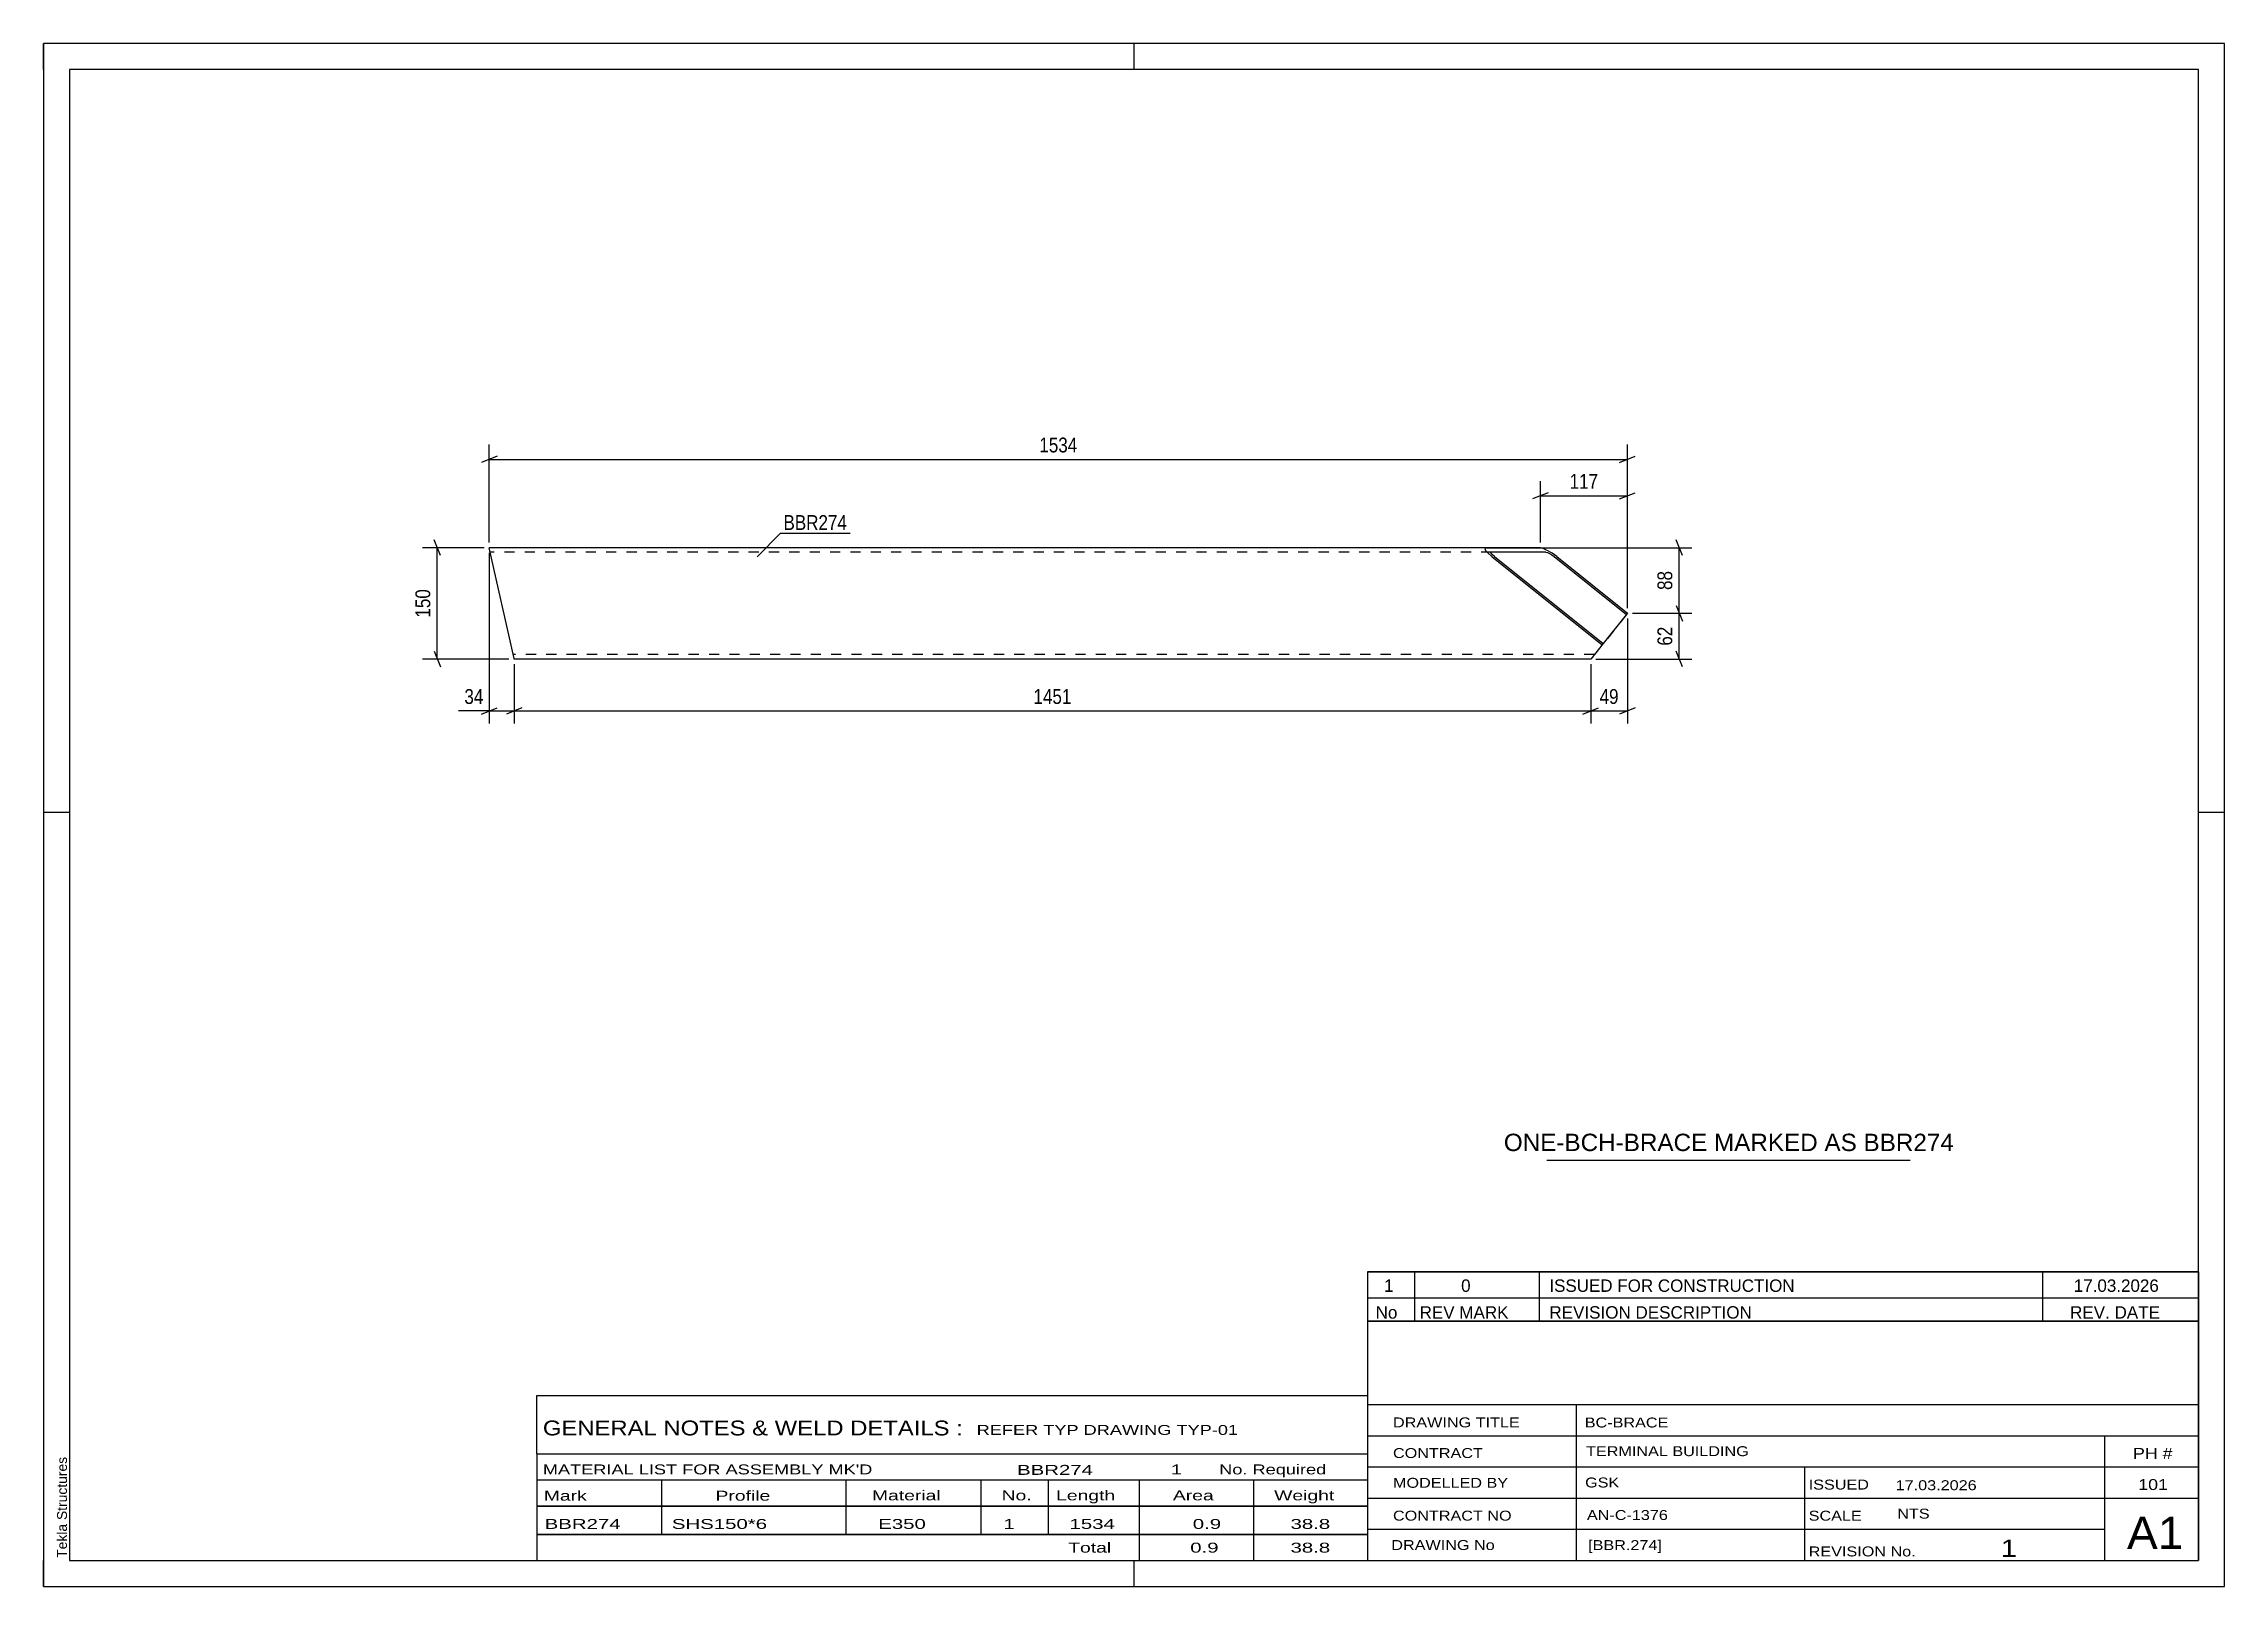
# Model space of a CAD drawing. Header units: millimetres. Extents: x 0 to 420, y 0 to 297.
import ezdxf

# ---------------------------------------------------------------- set-up
doc = ezdxf.new("R2010")
doc.units = ezdxf.units.MM
doc.linetypes.add('DXK_LINE_DOT2', pattern=[3.9198, 1.9599, -1.9599])
doc.styles.add('Arial', font='ARIAL.TTF', dxfattribs={"height": 0.2})
doc.styles.add('Arial Narrow', font='ARIALN.TTF', dxfattribs={"height": 0.2})

# ---------------------------------------------------------------- blocks, each defined once
blk = doc.blocks.new('Unknown-585398568-1162')
at = {"color": 5, "linetype": 'Continuous'}
for p, q in [((420, 297), (0, 297)), ((0, 297), (0, 0)), ((0, 292), (0, 297)), ((210, 292), (210, 297)), ((420, 0), (420, 297)), ((415, 292), (5, 292)), ((5, 292), (5, 5)), ((415, 5), (415, 292)), ((5, 149), (0, 149)), ((420, 149), (415, 149)), ((0, 0), (0, 5)), ((5, 5), (415, 5)), ((210, 0), (210, 5)), ((0, 0), (420, 0))]:
    blk.add_line(p, q, dxfattribs=at)
at = {"color": 174, "linetype": 'Continuous', "style": 'Arial'}
blk.add_text('Tekla Structures', height=1.9102, rotation=90, dxfattribs=at).set_placement((4.5, 5.5))
blk = doc.blocks.new('Part-585398568-1535 - 1529')
at = {"color": 2, "linetype": 'Continuous'}
for p, q in [((288.27, 199.95), (85.82, 199.95)), ((90.6, 178.66), (85.82, 199.95)), ((277.78, 199.95), (277.56, 199.82)), ((277.56, 199.82), (277.7, 199.45)), ((277.7, 199.45), (278.18, 198.9)), ((278.18, 198.9), (278.93, 198.24)), ((278.74, 199.03), (278.85, 199.1)), ((278.82, 198.85), (278.74, 199.03)), ((279.05, 198.57), (278.82, 198.85)), ((289.34, 199.1), (278.85, 199.1)), ((278.93, 198.24), (300.15, 181.25)), ((279.43, 198.24), (279.05, 198.57)), ((279.43, 198.24), (300.35, 181.49)), ((288.81, 199.82), (288.27, 199.95)), ((289.6, 199.45), (288.81, 199.82)), ((289.34, 199.1), (289.61, 199.03)), ((290.51, 198.9), (289.6, 199.45)), ((289.61, 199.03), (290, 198.85)), ((290, 198.85), (290.46, 198.57)), ((290.46, 198.57), (290.91, 198.24)), ((291.41, 198.24), (290.51, 198.9)), ((290.91, 198.24), (304.83, 187.1)), ((291.41, 198.24), (305.02, 187.34)), ((305.02, 187.34), (300.35, 181.49)), ((300.35, 181.49), (297.97, 178.53)), ((90.62, 178.53), (90.6, 178.66)), ((297.97, 178.53), (90.62, 178.53))]:
    blk.add_line(p, q, dxfattribs=at)
at = {"color": 7, "linetype": 'DXK_LINE_DOT2'}
for p, q in [((278.85, 199.1), (86.01, 199.1)), ((304.83, 187.1), (300.35, 181.49)), ((90.43, 179.38), (90.42, 179.45)), ((298.66, 179.38), (90.43, 179.38))]:
    blk.add_line(p, q, dxfattribs=at)
blk = doc.blocks.new('StraightDimension-585398568-1577 - 1529')
at = {"color": 7, "linetype": 'Continuous'}
for p, q in [((306.02, 187.34), (317.42, 187.34)), ((314.42, 188.84), (315.62, 185.84)), ((315.02, 178.53), (315.02, 187.34)), ((298.97, 178.53), (317.42, 178.53)), ((315.62, 177.03), (314.42, 180.03))]:
    blk.add_line(p, q, dxfattribs=at)
at = {"color": 0}
blk.add_wipeout([(314.27, 185.36), (310.07, 185.36), (310.07, 180.5), (314.27, 180.5)], dxfattribs=at)
at = {"color": 3, "style": 'Arial Narrow'}
blk.add_text('62', height=2.863, rotation=90.0002, dxfattribs=at).set_placement((313.67, 181.1))
blk = doc.blocks.new('StraightDimension-585398568-1576 - 1529')
at = {"color": 7, "linetype": 'Continuous'}
for p, q in [((277.79, 199.95), (317.42, 199.95)), ((315.62, 198.45), (314.42, 201.45)), ((315.02, 187.34), (315.02, 199.95)), ((306.02, 187.34), (317.42, 187.34)), ((314.42, 188.84), (315.62, 185.84))]:
    blk.add_line(p, q, dxfattribs=at)
at = {"color": 0}
blk.add_wipeout([(314.27, 196.07), (310.07, 196.07), (310.07, 191.22), (314.27, 191.22)], dxfattribs=at)
at = {"color": 3, "style": 'Arial Narrow'}
blk.add_text('88', height=2.863, rotation=90.0002, dxfattribs=at).set_placement((313.67, 191.82))
blk = doc.blocks.new('StraightDimension-585398568-1670 - 1529')
at = {"color": 7, "linetype": 'Continuous'}
for p, q in [((305.02, 186.34), (305.02, 166.13)), ((297.97, 177.53), (297.97, 166.13)), ((296.47, 167.93), (299.47, 169.13)), ((297.97, 168.53), (305.02, 168.53)), ((306.52, 169.13), (303.52, 167.93))]:
    blk.add_line(p, q, dxfattribs=at)
at = {"color": 0}
blk.add_wipeout([(303.92, 169.28), (303.92, 173.48), (299.07, 173.48), (299.07, 169.28)], dxfattribs=at)
at = {"color": 3, "style": 'Arial Narrow'}
blk.add_text('49', height=2.863, dxfattribs=at).set_placement((299.67, 169.88))
blk = doc.blocks.new('StraightDimension-585398568-1663 - 1529')
at = {"color": 7, "linetype": 'Continuous'}
for p, q in [((84.82, 199.95), (72.97, 199.95)), ((76.42, 198.45), (75.22, 201.45)), ((75.82, 178.53), (75.82, 199.95)), ((89.62, 178.53), (72.97, 178.53)), ((75.22, 180.03), (76.42, 177.03))]:
    blk.add_line(p, q, dxfattribs=at)
at = {"color": 0}
blk.add_wipeout([(75.07, 192.58), (70.87, 192.58), (70.87, 185.9), (75.07, 185.9)], dxfattribs=at)
at = {"color": 3, "style": 'Arial Narrow'}
blk.add_text('150', height=2.863, rotation=90.0002, dxfattribs=at).set_placement((74.47, 186.5))
blk = doc.blocks.new('StraightDimension-585398568-1671 - 1529')
at = {"color": 7, "linetype": 'Continuous'}
for p, q in [((90.62, 177.53), (90.62, 166.13)), ((297.97, 177.53), (297.97, 166.13)), ((92.12, 169.13), (89.12, 167.93)), ((90.62, 168.53), (297.97, 168.53)), ((296.47, 167.93), (299.47, 169.13))]:
    blk.add_line(p, q, dxfattribs=at)
at = {"color": 0}
blk.add_wipeout([(198.55, 169.28), (198.55, 173.48), (190.04, 173.48), (190.04, 169.28)], dxfattribs=at)
at = {"color": 3, "style": 'Arial Narrow'}
blk.add_text('1451', height=2.863, dxfattribs=at).set_placement((190.64, 169.88))
blk = doc.blocks.new('StraightDimension-585398568-1672 - 1529')
at = {"color": 7, "linetype": 'Continuous'}
for p, q in [((85.82, 198.95), (85.82, 166.13)), ((90.62, 177.53), (90.62, 166.13)), ((84.32, 167.93), (87.32, 169.13)), ((85.82, 168.53), (90.62, 168.53)), ((92.12, 169.13), (89.12, 167.93))]:
    blk.add_line(p, q, dxfattribs=at)
at = {"color": 0}
blk.add_wipeout([(85.3, 169.28), (85.3, 173.48), (80.44, 173.48), (80.44, 169.28)], dxfattribs=at)
at = {"color": 7, "linetype": 'Continuous'}
blk.add_line((85.82, 168.53), (79.92, 168.53), dxfattribs=at)
blk.add_line((85.82, 168.53), (79.92, 168.53), dxfattribs=at)
at = {"color": 3, "style": 'Arial Narrow'}
blk.add_text('34', height=2.863, dxfattribs=at).set_placement((81.04, 169.88))
blk = doc.blocks.new('StraightDimension-585398568-1686 - 1529')
at = {"color": 7, "linetype": 'Continuous'}
for p, q in [((85.82, 200.95), (85.82, 219.8)), ((305.02, 188.34), (305.02, 219.8)), ((87.32, 217.55), (84.32, 216.35)), ((85.82, 216.95), (305.02, 216.95)), ((303.52, 216.35), (306.52, 217.55))]:
    blk.add_line(p, q, dxfattribs=at)
at = {"color": 0}
blk.add_wipeout([(199.68, 217.7), (199.68, 221.9), (191.17, 221.9), (191.17, 217.7)], dxfattribs=at)
at = {"color": 3, "style": 'Arial Narrow'}
blk.add_text('1534', height=2.863, dxfattribs=at).set_placement((191.77, 218.3))
blk = doc.blocks.new('StraightDimension-585398568-2028 - 1529')
at = {"color": 7, "linetype": 'Continuous'}
for p, q in [((289.77, 210.55), (286.77, 209.35)), ((288.27, 200.95), (288.27, 212.8)), ((303.52, 209.35), (306.52, 210.55)), ((305.02, 188.34), (305.02, 212.8)), ((288.27, 209.95), (305.02, 209.95))]:
    blk.add_line(p, q, dxfattribs=at)
at = {"color": 0}
blk.add_wipeout([(299.99, 210.7), (299.99, 214.9), (293.3, 214.9), (293.3, 210.7)], dxfattribs=at)
at = {"color": 3, "style": 'Arial Narrow'}
blk.add_text('117', height=2.863, dxfattribs=at).set_placement((293.9, 211.3))
blk = doc.blocks.new('Unknown-585398568-2102')
at = {"color": 7, "linetype": 'Continuous'}
for p, q in [((255, 60.55), (415, 60.55)), ((415, 60.55), (255, 60.55)), ((255, 60.55), (255, 55.55)), ((264, 60.55), (264, 55.55)), ((288, 60.55), (288, 55.55)), ((385, 60.55), (385, 55.55)), ((415, 60.55), (415, 55.55)), ((255, 55.55), (415, 55.55)), ((255, 55.55), (255, 51.05)), ((255, 55.55), (415, 55.55)), ((264, 55.55), (264, 51.05)), ((288, 55.55), (288, 51.05)), ((385, 55.55), (385, 51.05)), ((415, 55.55), (415, 51.05)), ((415, 51.05), (255, 51.05))]:
    blk.add_line(p, q, dxfattribs=at)
at = {"color": 7, "linetype": 'Continuous', "style": 'Arial Narrow'}
for s, height, width, p in [('1', 2.39, 1.196471, (258.16, 56.7)), ('0', 2.39, 1.196471, (273, 56.7)), ('ISSUED FOR CONSTRUCTION', 2.3861, 1.196471, (290, 56.7)), ('17.03.2026', 2.386, 1.196471, (391, 56.7)), ('No', 2.386, 1.2, (256.54, 51.55)), ('REV MARK', 2.386, 1.2, (265, 51.55)), ('REVISION DESCRIPTION', 2.3861, 1.2, (290, 51.55)), ('REV. DATE', 2.386, 1.2, (390.28, 51.55))]:
    blk.add_text(s, height=height, dxfattribs=dict(at, width=width)).set_placement(p)
blk = doc.blocks.new('Unknown-585398568-2101')
at = {"color": 7, "linetype": 'Continuous'}
for p, q in [((255, 51.05), (255, 5)), ((255, 51.05), (415, 51.05)), ((415, 51), (415, 5)), ((255, 35), (415, 35)), ((295.14, 35), (295.14, 5)), ((255, 29), (415, 29)), ((397, 5.05), (397, 29.05)), ((255, 23), (415, 23)), ((339.14, 23), (339.14, 5)), ((255, 17), (415, 17)), ((255, 11), (397, 11)), ((255, 5), (415, 5))]:
    blk.add_line(p, q, dxfattribs=at)
at = {"color": 7, "style": 'Arial Narrow'}
for s, height, width, p in [('DRAWING TITLE', 1.9089, 1.425378, (259.88, 30.61)), ('BC-BRACE', 1.909, 1.425378, (296.81, 30.59)), ('CONTRACT', 1.909, 1.425378, (259.88, 24.71)), ('TERMINAL BUILDING', 1.9089, 1.425378, (297.06, 25.07)), ('MODELLED BY', 1.9089, 1.425378, (259.88, 18.98)), ('GSK', 1.909, 1.425378, (296.88, 19.04)), ('ISSUED', 1.909, 1.425378, (339.94, 18.64)), ('17.03.2026', 1.909, 1.425378, (356.69, 18.52)), ('CONTRACT NO', 1.9089, 1.425378, (259.88, 12.66)), ('AN-C-1376', 1.909, 1.425378, (297.23, 12.78)), ('SCALE', 1.909, 1.425378, (339.94, 12.65)), ('A1', 6.204, 1.25, (401.24, 7.2)), ('DRAWING No', 1.909, 1.425378, (259.56, 7)), ('[BBR.274]', 1.909, 1.425378, (297.46, 6.99)), ('1', 3.34, 1.5, (376.91, 5.68)), ('REVISION No.', 1.9089, 1.425378, (339.94, 5.77))]:
    blk.add_text(s, height=height, dxfattribs=dict(at, width=width)).set_placement(p)
at = {"color": 7, "linetype": 'Continuous', "style": 'Arial Narrow'}
for s, height, width, p in [('PH #', 2.1, 1.42538, (402.4, 24.55)), ('101', 2.1, 1.42538, (403.41, 18.55)), ('NTS', 1.909, 1.425378, (357, 13.05))]:
    blk.add_text(s, height=height, dxfattribs=dict(at, width=width)).set_placement(p)
blk = doc.blocks.new('Unknown-585398568-2103')
at = {"color": 7, "linetype": 'Continuous'}
for p, q in [((95, 36.75), (255, 36.75)), ((95, 25.5), (95, 36.75)), ((255, 36.75), (255, 25.5)), ((95, 25.5), (255, 25.5)), ((95, 25.5), (95, 20.5)), ((255, 25.5), (255, 20.5)), ((95, 20.5), (255, 20.5)), ((95, 20.5), (95, 15.5)), ((119, 20.5), (119, 15.5)), ((154.5, 20.5), (154.5, 15.5)), ((180.5, 20.5), (180.5, 15.5)), ((193.5, 20.5), (193.5, 15.5)), ((211, 20.5), (211, 15.5)), ((233, 20.5), (233, 15.5)), ((255, 20.5), (255, 15.5)), ((95, 15.5), (255, 15.5)), ((95, 15.45), (95, 10.05)), ((95, 15.45), (255, 15.45)), ((119, 15.5), (119, 10)), ((154.5, 15.5), (154.5, 10)), ((180.5, 15.5), (180.5, 10)), ((193.5, 15.5), (193.5, 10)), ((211, 15.5), (211, 10)), ((233, 15.5), (233, 10)), ((255, 15.45), (255, 10.05)), ((95, 10.05), (255, 10.05)), ((95, 10), (255, 10)), ((95, 10), (95, 5)), ((211, 10), (211, 5)), ((233, 10), (233, 5)), ((255, 10), (255, 5)), ((95, 5), (255, 5))]:
    blk.add_line(p, q, dxfattribs=at)
at = {"color": 7, "style": 'Arial Narrow'}
for s, height, width, p in [('GENERAL NOTES & WELD DETAILS :', 2.8633, 1.4, (96.15, 29.06)), ('REFER TYP DRAWING TYP-01', 1.9089, 1.6, (179.7, 29.16)), ("MATERIAL LIST FOR ASSEMBLY MK'D", 1.9089, 1.6, (96.15, 21.56)), ('BBR274', 1.909, 1.794707, (187.48, 21.47)), ('1', 1.91, 1.794707, (217.08, 21.56)), ('No. Required', 1.9089, 1.6, (226.41, 21.56)), ('Mark', 1.909, 1.7, (96.34, 16.5)), ('Profile', 1.909, 1.7, (129.41, 16.5)), ('Material', 1.909, 1.7, (159.54, 16.56)), ('No.', 1.909, 1.7, (184.5, 16.56)), ('Length', 1.909, 1.7, (195, 16.56)), ('Area', 1.909, 1.7, (217.5, 16.56)), ('Weight', 1.909, 1.7, (237, 16.56))]:
    blk.add_text(s, height=height, dxfattribs=dict(at, width=width)).set_placement(p)
at = {"color": 7, "linetype": 'Continuous', "style": 'Arial Narrow'}
for s, height, width, p in [('BBR274', 1.909, 1.794707, (96.5, 11.06)), ('SHS150*6', 1.909, 1.794707, (121, 11.06)), ('E350', 1.909, 1.794707, (160.74, 11.06)), ('1', 1.91, 1.794707, (184.86, 11.06)), ('1534', 1.909, 1.794707, (197.58, 11.06)), ('0.9', 1.909, 1.794707, (221.32, 11.06)), ('38.8', 1.909, 1.794707, (240.14, 11.06)), ('Total', 1.909, 1.7, (197.33, 6.5)), ('0.9', 1.909, 1.794707, (220.83, 6.5)), ('38.8', 1.909, 1.794707, (240.14, 6.5))]:
    blk.add_text(s, height=height, dxfattribs=dict(at, width=width)).set_placement(p)
blk = doc.blocks.new('Unknown-585398568-2104')
at = {"color": 7, "linetype": 'Continuous'}
blk.add_line((289.5, 82.05), (359.5, 82.05), dxfattribs=at)
at = {"color": 7, "style": 'Arial'}
blk.add_text('ONE-BCH-BRACE MARKED AS BBR274', height=3.3428, dxfattribs=at).set_placement((281.23, 83.8))
blk = doc.blocks.new('Mark-585398568-1568 - 1529')
at = {"color": 0}
blk.add_wipeout([(154.73, 203.37), (154.73, 206.37), (142.49, 206.37), (142.49, 203.37)], dxfattribs=at)
blk.add_wipeout([(154.73, 203.37), (154.73, 206.37), (142.49, 206.37), (142.49, 203.37)], dxfattribs=at)
at = {"color": 30, "linetype": 'Continuous'}
for p, q in [((137.42, 198.21), (141.89, 202.77)), ((141.89, 202.77), (155.33, 202.77))]:
    blk.add_line(p, q, dxfattribs=at)
at = {"color": 3, "style": 'Arial Narrow'}
blk.add_text('BBR274', height=2.863, dxfattribs=at).set_placement((142.49, 203.37))

msp = doc.modelspace()

# ---------------------------------------------------------------- block references
for name in ['Unknown-585398568-1162', 'Part-585398568-1535 - 1529', 'Unknown-585398568-2104', 'Unknown-585398568-2102', 'Unknown-585398568-2101', 'Unknown-585398568-2103']:
    msp.add_blockref(name, (0, 0))

# ---------------------------------------------------------------- next in the draw order: block references
for name in ['StraightDimension-585398568-1663 - 1529', 'StraightDimension-585398568-1577 - 1529']:
    msp.add_blockref(name, (0, 0))

# ---------------------------------------------------------------- next in the draw order: block references
msp.add_blockref('StraightDimension-585398568-1576 - 1529', (0, 0))

# ---------------------------------------------------------------- next in the draw order: block references
msp.add_blockref('StraightDimension-585398568-1670 - 1529', (0, 0))

# ---------------------------------------------------------------- next in the draw order: block references
msp.add_blockref('StraightDimension-585398568-1671 - 1529', (0, 0))

# ---------------------------------------------------------------- next in the draw order: block references
msp.add_blockref('StraightDimension-585398568-1672 - 1529', (0, 0))

# ---------------------------------------------------------------- next in the draw order: block references
msp.add_blockref('StraightDimension-585398568-1686 - 1529', (0, 0))

# ---------------------------------------------------------------- next in the draw order: block references
for name in ['StraightDimension-585398568-2028 - 1529', 'Mark-585398568-1568 - 1529']:
    msp.add_blockref(name, (0, 0))

doc.saveas('drawing.dxf')
